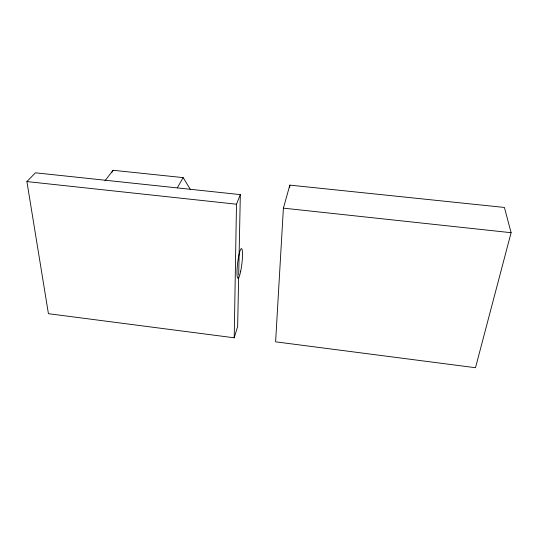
<?xml version="1.0" encoding="UTF-8"?>
<svg xmlns="http://www.w3.org/2000/svg" width="538" height="538" viewBox="0 0 538 538"><rect width="100%" height="100%" fill="white"/><g stroke="black" fill="none" stroke-linecap="round" stroke-linejoin="round"><path stroke-width="0.81" d="M234.205 337.797L236.491 204.211L240.325 194.615L35.441 172.806L26.9 181.568L48.427 313.694L234.205 337.797L237.648 326.472L238.657 276.915M238.69 275.241L240.325 194.615M283.398 208.139L275.604 341.825L475.491 367.716L511.1 232.698L504.422 207.453L289.841 185.119L283.398 208.139L511.1 232.698M289.679 187.627L289.841 185.119M111.864 172.463L113.088 170.284L183.142 177.614L190.607 189.773M177.325 187.829L183.142 177.614M105.004 180.768L113.088 170.284M26.9 181.568L236.491 204.211M240.721 271.118A14.963 2.152 -83.3 0 0 241.501 248.596A14.963 2.152 -83.3 0 0 237.023 270.654A14.963 2.152 -83.3 0 0 240.721 271.118"/></g></svg>
